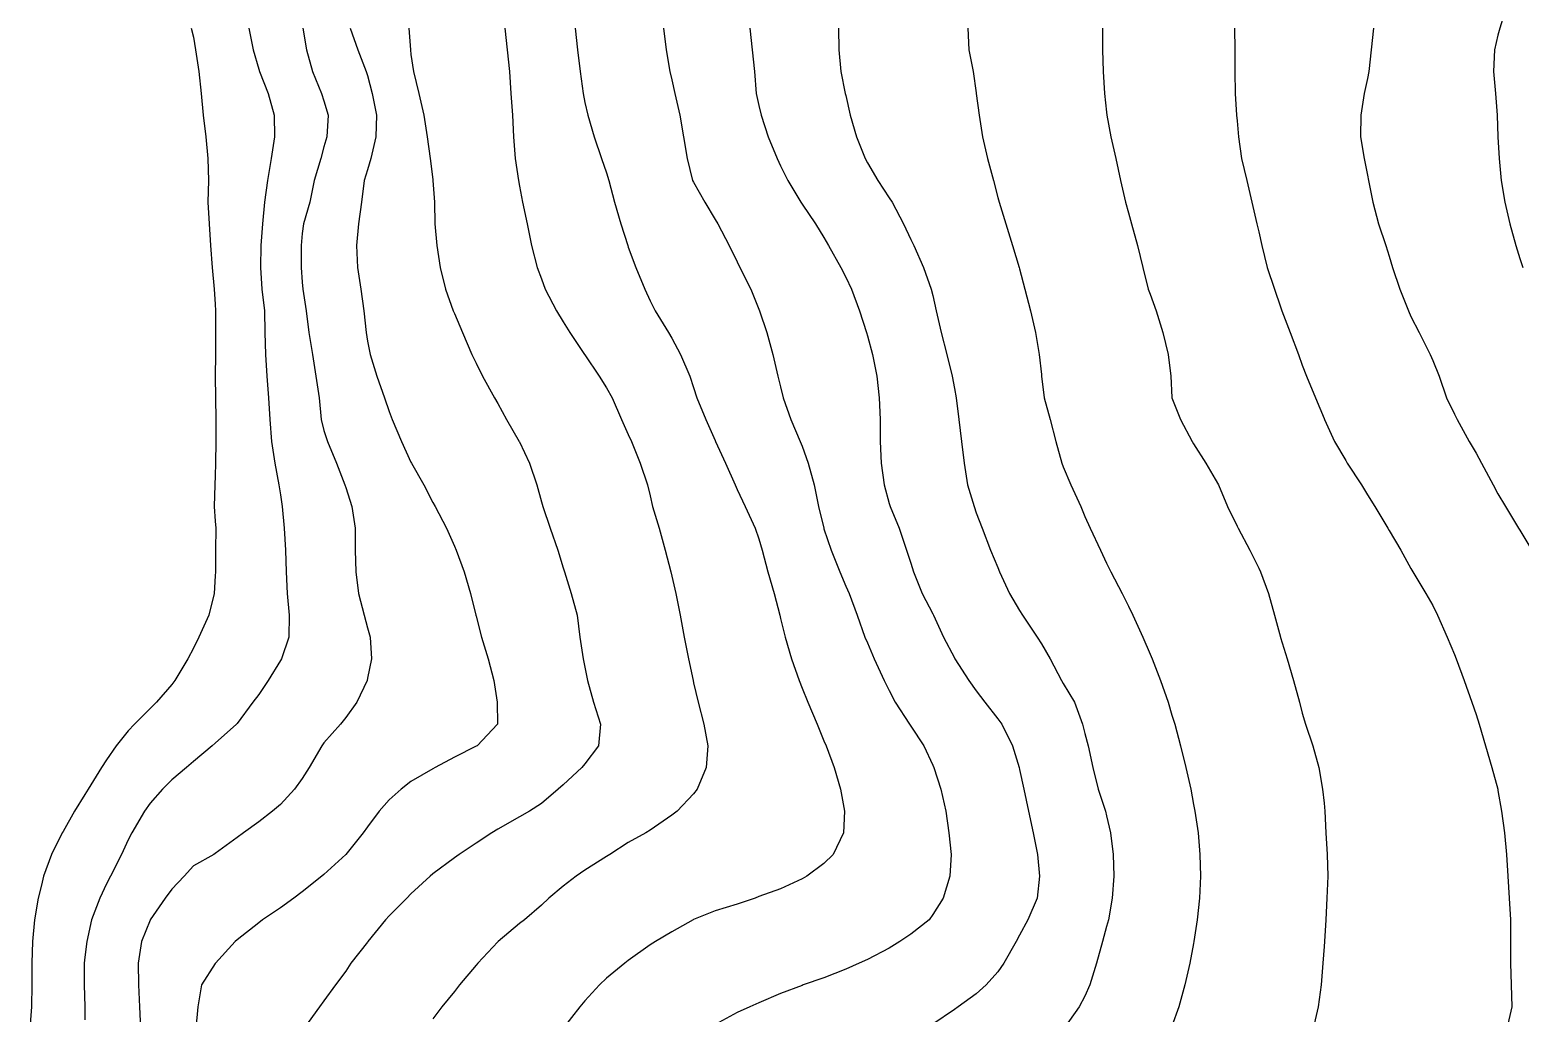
# Model space of a CAD drawing. Extents: x -729 to 771, y -779 to 721.
# Drawn here: x -191.4 to 34.1, y -13.3 to 135.4 of the extents above; entities that cross this region are included whole.
import ezdxf

# ---------------------------------------------------------------- set-up
doc = ezdxf.new("R2010")
doc.units = 0

msp = doc.modelspace()

# ---------------------------------------------------------------- linework, layer by layer
at = {"layer": 'CONTOURS'}
for points in [[(34.1505, 145.5459, 376.472), (34.0412, 145.2201, 376.472), (33.0702, 142.2564, 376.472), (32.0522, 138.967, 376.472), (31.0599, 135.6775, 376.472), (30.7518, 134.6321, 376.472), (30.2076, 132.388, 376.472), (30.0566, 129.0985, 376.472), (30.3937, 125.8091, 376.472), (30.6426, 122.5196, 376.472), (30.7518, 119.2508, 376.472), (30.7525, 119.2301, 376.472), (30.9476, 115.9407, 376.472), (31.2598, 112.6512, 376.472), (31.7868, 109.3617, 376.472), (32.5426, 106.0722, 376.472), (33.4607, 102.7828, 376.472), (34.0412, 100.8472, 376.472), (34.4962, 99.4933, 376.472)], [(-166.9771, 135.6775, 236.472), (-166.6167, 134.3354, 236.472), (-166.3209, 132.388, 236.472), (-165.8344, 129.0985, 236.472), (-165.443, 125.8091, 236.472), (-165.1567, 122.5196, 236.472), (-164.763, 119.2301, 236.472), (-164.4526, 115.9407, 236.472), (-164.3638, 112.6512, 236.472), (-164.4327, 109.3617, 236.472), (-164.2626, 106.0722, 236.472), (-164.0621, 102.7828, 236.472), (-163.8083, 99.4933, 236.472), (-163.5044, 96.2038, 236.472), (-163.3272, 93.923, 236.472), (-163.2766, 92.9143, 236.472), (-163.2829, 89.6249, 236.472), (-163.3144, 86.3354, 236.472), (-163.3183, 83.0459, 236.472), (-163.2853, 79.7564, 236.472), (-163.2524, 76.467, 236.472), (-163.2573, 73.1775, 236.472), (-163.277, 69.888, 236.472), (-163.3272, 67.9644, 236.472), (-163.3701, 66.5985, 236.472), (-163.4788, 63.3091, 236.472), (-163.3272, 61.1126, 236.472), (-163.2501, 60.0196, 236.472), (-163.2819, 56.7301, 236.472), (-163.2897, 53.4407, 236.472), (-163.3272, 52.832, 236.472), (-163.519, 50.1512, 236.472), (-164.3045, 46.8617, 236.472), (-165.7978, 43.5722, 236.472), (-166.6167, 41.8693, 236.472), (-167.464, 40.2828, 236.472), (-169.4438, 36.9933, 236.472), (-169.9061, 36.4059, 236.472), (-172.2234, 33.7038, 236.472), (-173.1956, 32.7818, 236.472), (-175.5263, 30.4143, 236.472), (-176.4851, 29.3915, 236.472), (-178.3366, 27.1249, 236.472), (-179.7745, 25.0108, 236.472), (-180.5403, 23.8354, 236.472), (-182.5671, 20.5459, 236.472), (-183.064, 19.748, 236.472), (-184.6491, 17.2564, 236.472), (-186.3535, 14.1812, 236.472), (-186.4789, 13.967, 236.472), (-188.0861, 10.6775, 236.472), (-189.296, 7.388, 236.472), (-189.643, 6.0547, 236.472), (-190.1489, 4.0985, 236.472), (-190.6793, 0.8091, 236.472), (-190.9756, -2.4804, 236.472), (-191.0586, -5.7699, 236.472), (-191.0734, -9.0593, 236.472), (-191.1576, -12.3488, 236.472), (-191.3892, -15.6383, 236.472)], [(-158.2643, 135.6775, 246.472), (-157.6021, 132.388, 246.472), (-156.7482, 129.4567, 246.472), (-156.6478, 129.0985, 246.472), (-155.3333, 125.8091, 246.472), (-154.402, 122.5196, 246.472), (-154.3711, 119.2301, 246.472), (-154.8494, 115.9407, 246.472), (-155.4452, 112.6512, 246.472), (-155.8789, 109.3617, 246.472), (-156.1618, 106.0722, 246.472), (-156.4105, 102.7828, 246.472), (-156.4731, 99.4933, 246.472), (-156.2873, 96.2038, 246.472), (-155.8985, 92.9143, 246.472), (-155.8403, 89.6249, 246.472), (-155.7337, 86.3354, 246.472), (-155.5374, 83.0459, 246.472), (-155.2661, 79.7564, 246.472), (-155.0525, 76.467, 246.472), (-154.8379, 73.1775, 246.472), (-154.3291, 69.888, 246.472), (-153.6887, 66.5985, 246.472), (-153.4588, 65.0818, 246.472), (-153.1861, 63.3091, 246.472), (-152.9069, 60.0196, 246.472), (-152.7058, 56.7301, 246.472), (-152.6073, 53.4407, 246.472), (-152.4448, 50.1512, 246.472), (-152.1519, 46.8617, 246.472), (-152.218, 43.5722, 246.472), (-153.3271, 40.2828, 246.472), (-153.4588, 40.0276, 246.472), (-155.3168, 36.9933, 246.472), (-156.7482, 34.8988, 246.472), (-157.6203, 33.7038, 246.472), (-160.0377, 30.4989, 246.472), (-160.1085, 30.4143, 246.472), (-163.3272, 27.5342, 246.472), (-163.7968, 27.1249, 246.472), (-166.6167, 24.7496, 246.472), (-167.6714, 23.8354, 246.472), (-169.9061, 21.9914, 246.472), (-171.3292, 20.5459, 246.472), (-173.1956, 18.4438, 246.472), (-174.0301, 17.2564, 246.472), (-175.964, 13.967, 246.472), (-176.4851, 12.8742, 246.472), (-177.5366, 10.6775, 246.472), (-179.1906, 7.388, 246.472), (-179.7745, 6.2364, 246.472), (-180.8089, 4.0985, 246.472), (-182.0462, 0.8091, 246.472), (-182.7476, -2.4804, 246.472), (-183.064, -4.857, 246.472), (-183.1736, -5.7699, 246.472), (-183.1481, -9.0593, 246.472), (-183.0829, -12.3488, 246.472), (-183.064, -14.3512, 246.472)], [(-150.0972, 135.6775, 256.472), (-149.5139, 132.388, 256.472), (-148.6397, 129.0985, 256.472), (-147.2285, 125.8091, 256.472), (-146.8798, 124.7041, 256.472), (-146.2316, 122.5196, 256.472), (-146.4638, 119.2301, 256.472), (-146.8798, 117.7287, 256.472), (-147.3545, 115.9407, 256.472), (-148.3601, 112.6512, 256.472), (-149.0327, 109.3617, 256.472), (-149.9977, 106.0722, 256.472), (-150.1693, 104.639, 256.472), (-150.3508, 102.7828, 256.472), (-150.3304, 99.4933, 256.472), (-150.1693, 97.2798, 256.472), (-150.0589, 96.2038, 256.472), (-149.5908, 92.9143, 256.472), (-149.1469, 89.6249, 256.472), (-148.6365, 86.3354, 256.472), (-148.0993, 83.0459, 256.472), (-147.609, 79.7564, 256.472), (-147.3149, 76.467, 256.472), (-146.8798, 74.8132, 256.472), (-146.327, 73.1775, 256.472), (-144.9893, 69.888, 256.472), (-143.7206, 66.5985, 256.472), (-143.5903, 66.1717, 256.472), (-142.6821, 63.3091, 256.472), (-142.1748, 60.0196, 256.472), (-142.1776, 56.7301, 256.472), (-142.0738, 53.4407, 256.472), (-141.6338, 50.1512, 256.472), (-140.7822, 46.8617, 256.472), (-140.3009, 44.9726, 256.472), (-139.8945, 43.5722, 256.472), (-139.6894, 40.2828, 256.472), (-140.3009, 37.3388, 256.472), (-140.3688, 36.9933, 256.472), (-141.9162, 33.7038, 256.472), (-143.5903, 31.4199, 256.472), (-144.4023, 30.4143, 256.472), (-146.8798, 27.5619, 256.472), (-147.1864, 27.1249, 256.472), (-149.1251, 23.8354, 256.472), (-150.1693, 22.1633, 256.472), (-151.3504, 20.5459, 256.472), (-153.4588, 18.2466, 256.472), (-154.6537, 17.2564, 256.472), (-156.7482, 15.6154, 256.472), (-159.0706, 13.967, 256.472), (-160.0377, 13.2476, 256.472), (-163.3272, 10.8311, 256.472), (-163.554, 10.6775, 256.472), (-166.6167, 8.9438, 256.472), (-168.0475, 7.388, 256.472), (-169.9061, 5.4439, 256.472), (-170.897, 4.0985, 256.472), (-173.1562, 0.8091, 256.472), (-173.1956, 0.732, 256.472), (-174.4769, -2.4804, 256.472), (-174.9885, -5.7699, 256.472), (-174.9679, -9.0593, 256.472), (-174.8077, -12.3488, 256.472), (-174.6621, -15.6383, 256.472)], [(-142.9234, 135.6775, 266.472), (-141.7406, 132.388, 266.472), (-140.4841, 129.0985, 266.472), (-140.3009, 128.5283, 266.472), (-139.5637, 125.8091, 266.472), (-138.9281, 122.5196, 266.472), (-139.0182, 119.2301, 266.472), (-139.765, 115.9407, 266.472), (-140.3009, 114.2244, 266.472), (-140.7824, 112.6512, 266.472), (-141.1842, 109.3617, 266.472), (-141.6329, 106.0722, 266.472), (-141.9476, 102.7828, 266.472), (-141.8006, 99.4933, 266.472), (-141.292, 96.2038, 266.472), (-140.8509, 92.9143, 266.472), (-140.514, 89.6249, 266.472), (-140.3009, 88.319, 266.472), (-139.8773, 86.3354, 266.472), (-138.8917, 83.0459, 266.472), (-137.7329, 79.7564, 266.472), (-137.0114, 77.6871, 266.472), (-136.5678, 76.467, 266.472), (-135.1512, 73.1775, 266.472), (-133.7219, 70.0472, 266.472), (-133.6338, 69.888, 266.472), (-131.7817, 66.5985, 266.472), (-130.4324, 63.934, 266.472), (-130.0571, 63.3091, 266.472), (-128.3423, 60.0196, 266.472), (-127.143, 57.3284, 266.472), (-126.8855, 56.7301, 266.472), (-125.6614, 53.4407, 266.472), (-124.7024, 50.1512, 266.472), (-123.8926, 46.8617, 266.472), (-123.8535, 46.7235, 266.472), (-123.026, 43.5722, 266.472), (-122.0171, 40.2828, 266.472), (-121.1762, 36.9933, 266.472), (-120.6546, 33.7038, 266.472), (-120.6092, 30.4143, 266.472), (-123.7197, 27.1249, 266.472), (-123.8535, 27.0434, 266.472), (-127.143, 25.4178, 266.472), (-130.0511, 23.8354, 266.472), (-130.4324, 23.6224, 266.472), (-133.7219, 21.74, 266.472), (-135.2169, 20.5459, 266.472), (-137.0114, 18.9413, 266.472), (-138.5356, 17.2564, 266.472), (-140.3009, 14.8781, 266.472), (-140.9594, 13.967, 266.472), (-143.5775, 10.6775, 266.472), (-143.5903, 10.6639, 266.472), (-146.8798, 7.6749, 266.472), (-147.2274, 7.388, 266.472), (-150.1693, 5.0515, 266.472), (-151.4611, 4.0985, 266.472), (-153.4588, 2.604, 266.472), (-156.1581, 0.8091, 266.472), (-156.7482, 0.3465, 266.472), (-160.0377, -2.2458, 266.472), (-160.3125, -2.4804, 266.472), (-163.3033, -5.7699, 266.472), (-163.3272, -5.8011, 266.472), (-165.3932, -9.0593, 266.472), (-165.976, -12.3488, 266.472), (-166.2637, -15.6383, 266.472)], [(-134.0298, 135.6775, 276.472), (-133.7993, 132.388, 276.472), (-133.7219, 131.6893, 276.472), (-133.3411, 129.0985, 276.472), (-132.5231, 125.8091, 276.472), (-131.7668, 122.5196, 276.472), (-131.2415, 119.2301, 276.472), (-130.8116, 115.9407, 276.472), (-130.4324, 112.7839, 276.472), (-130.4139, 112.6512, 276.472), (-130.1493, 109.3617, 276.472), (-130.0843, 106.0722, 276.472), (-129.798, 102.7828, 276.472), (-129.2731, 99.4933, 276.472), (-128.5089, 96.2038, 276.472), (-127.3061, 92.9143, 276.472), (-127.143, 92.5099, 276.472), (-125.9286, 89.6249, 276.472), (-124.4828, 86.3354, 276.472), (-123.8535, 84.9989, 276.472), (-122.889, 83.0459, 276.472), (-121.0716, 79.7564, 276.472), (-120.564, 78.8831, 276.472), (-119.2583, 76.467, 276.472), (-117.3277, 73.1775, 276.472), (-117.2745, 73.0833, 276.472), (-115.7987, 69.888, 276.472), (-114.6807, 66.5985, 276.472), (-113.9851, 64.0086, 276.472), (-113.7885, 63.3091, 276.472), (-112.6396, 60.0196, 276.472), (-111.5177, 56.7301, 276.472), (-110.6956, 54.0526, 276.472), (-110.4884, 53.4407, 276.472), (-109.484, 50.1512, 276.472), (-108.5826, 46.8617, 276.472), (-108.1618, 43.5722, 276.472), (-107.6714, 40.2828, 276.472), (-107.4061, 39.0126, 276.472), (-106.9936, 36.9933, 276.472), (-106.1184, 33.7038, 276.472), (-105.0621, 30.4143, 276.472), (-105.3617, 27.1249, 276.472), (-107.4061, 24.374, 276.472), (-107.844, 23.8354, 276.472), (-110.6956, 21.2414, 276.472), (-111.4622, 20.5459, 276.472), (-113.9851, 18.4193, 276.472), (-115.7648, 17.2564, 276.472), (-117.2745, 16.386, 276.472), (-120.564, 14.5281, 276.472), (-121.4626, 13.967, 276.472), (-123.8535, 12.3974, 276.472), (-126.4248, 10.6775, 276.472), (-127.143, 10.1647, 276.472), (-130.4324, 7.7525, 276.472), (-130.8289, 7.388, 276.472), (-133.7219, 4.7186, 276.472), (-134.3365, 4.0985, 276.472), (-137.0114, 1.4106, 276.472), (-137.588, 0.8091, 276.472), (-140.239, -2.4804, 276.472), (-140.3009, -2.5613, 276.472), (-142.8132, -5.7699, 276.472), (-143.5903, -6.9539, 276.472), (-145.1517, -9.0593, 276.472), (-146.8798, -11.4488, 276.472), (-147.5373, -12.3488, 276.472), (-149.9031, -15.6383, 276.472)], [(-119.4972, 135.6775, 286.472), (-119.1664, 132.388, 286.472), (-118.7938, 129.0985, 286.472), (-118.5918, 125.8091, 286.472), (-118.3775, 122.5196, 286.472), (-118.2174, 119.2301, 286.472), (-117.9397, 115.9407, 286.472), (-117.4318, 112.6512, 286.472), (-117.2745, 111.793, 286.472), (-116.8269, 109.3617, 286.472), (-116.1278, 106.0722, 286.472), (-115.4536, 102.7828, 286.472), (-114.6118, 99.4933, 286.472), (-113.9851, 97.7578, 286.472), (-113.4149, 96.2038, 286.472), (-111.6832, 92.9143, 286.472), (-110.6956, 91.2571, 286.472), (-109.6749, 89.6249, 286.472), (-107.4508, 86.3354, 286.472), (-107.4061, 86.2703, 286.472), (-105.2362, 83.0459, 286.472), (-104.1167, 81.2946, 286.472), (-103.2494, 79.7564, 286.472), (-101.8467, 76.467, 286.472), (-100.8272, 74.2273, 286.472), (-100.3714, 73.1775, 286.472), (-99.0428, 69.888, 286.472), (-97.9444, 66.5985, 286.472), (-97.5377, 64.9291, 286.472), (-97.1527, 63.3091, 286.472), (-96.1763, 60.0196, 286.472), (-95.2713, 56.7301, 286.472), (-94.4011, 53.4407, 286.472), (-94.2482, 52.787, 286.472), (-93.6407, 50.1512, 286.472), (-92.977, 46.8617, 286.472), (-92.3773, 43.5722, 286.472), (-91.7226, 40.2828, 286.472), (-91.0371, 36.9933, 286.472), (-90.9588, 36.6531, 286.472), (-90.2686, 33.7038, 286.472), (-89.3903, 30.4143, 286.472), (-88.7834, 27.1249, 286.472), (-89.0328, 23.8354, 286.472), (-90.4137, 20.5459, 286.472), (-90.9588, 19.8573, 286.472), (-93.4566, 17.2564, 286.472), (-94.2482, 16.6244, 286.472), (-97.5377, 14.3601, 286.472), (-98.1862, 13.967, 286.472), (-100.8272, 12.4817, 286.472), (-103.6325, 10.6775, 286.472), (-104.1167, 10.4029, 286.472), (-107.4061, 8.291, 286.472), (-108.7314, 7.388, 286.472), (-110.6956, 5.9106, 286.472), (-112.8514, 4.0985, 286.472), (-113.9851, 3.0343, 286.472), (-116.5545, 0.8091, 286.472), (-117.2745, 0.2549, 286.472), (-120.5291, -2.4804, 286.472), (-120.564, -2.5143, 286.472), (-123.6145, -5.7699, 286.472), (-123.8535, -6.0598, 286.472), (-126.36, -9.0593, 286.472), (-127.143, -10.0394, 286.472), (-129.0448, -12.3488, 286.472), (-130.4324, -14.1837, 286.472)], [(-108.8591, 135.6775, 296.472), (-108.5019, 132.388, 296.472), (-108.0927, 129.0985, 296.472), (-107.6508, 125.8091, 296.472), (-107.4061, 124.4413, 296.472), (-106.9537, 122.5196, 296.472), (-106.0081, 119.2301, 296.472), (-104.8814, 115.9407, 296.472), (-104.1167, 113.8038, 296.472), (-103.7602, 112.6512, 296.472), (-102.9206, 109.3617, 296.472), (-101.9761, 106.0722, 296.472), (-100.9124, 102.7828, 296.472), (-100.8272, 102.5312, 296.472), (-99.699, 99.4933, 296.472), (-98.3527, 96.2038, 296.472), (-97.5377, 94.4257, 296.472), (-96.7812, 92.9143, 296.472), (-94.7471, 89.6249, 296.472), (-94.2482, 88.7868, 296.472), (-92.9444, 86.3354, 296.472), (-91.542, 83.0459, 296.472), (-90.9588, 81.319, 296.472), (-90.4569, 79.7564, 296.472), (-89.0887, 76.467, 296.472), (-87.6693, 73.2987, 296.472), (-87.617, 73.1775, 296.472), (-86.1454, 69.888, 296.472), (-84.6785, 66.5985, 296.472), (-84.3798, 65.8963, 296.472), (-83.1424, 63.3091, 296.472), (-81.6508, 60.0196, 296.472), (-81.0903, 58.4147, 296.472), (-80.5895, 56.7301, 296.472), (-79.7146, 53.4407, 296.472), (-78.7663, 50.1512, 296.472), (-77.9274, 46.8617, 296.472), (-77.8009, 46.3989, 296.472), (-77.0791, 43.5722, 296.472), (-76.147, 40.2828, 296.472), (-74.9785, 36.9933, 296.472), (-74.5114, 35.8324, 296.472), (-73.642, 33.7038, 296.472), (-72.2448, 30.4143, 296.472), (-71.2219, 27.8838, 296.472), (-70.8881, 27.1249, 296.472), (-69.6695, 23.8354, 296.472), (-68.7131, 20.5459, 296.472), (-68.1436, 17.2564, 296.472), (-68.2645, 13.967, 296.472), (-69.852, 10.6775, 296.472), (-71.2219, 9.3151, 296.472), (-73.8226, 7.388, 296.472), (-74.5114, 7.0099, 296.472), (-77.8009, 5.4871, 296.472), (-81.0903, 4.3165, 296.472), (-81.6564, 4.0985, 296.472), (-84.3798, 3.1778, 296.472), (-87.6693, 2.1656, 296.472), (-90.9588, 0.8381, 296.472), (-91.0173, 0.8091, 296.472), (-94.2482, -1.0242, 296.472), (-96.7349, -2.4804, 296.472), (-97.5377, -2.9619, 296.472), (-100.8272, -5.3671, 296.472), (-101.3419, -5.7699, 296.472), (-104.1167, -8.023, 296.472), (-105.1872, -9.0593, 296.472), (-107.4061, -11.4476, 296.472), (-108.1816, -12.3488, 296.472), (-110.6956, -15.6147, 296.472)], [(-95.5288, 135.6775, 306.472), (-95.1038, 132.388, 306.472), (-94.5286, 129.0985, 306.472), (-94.2482, 127.8476, 306.472), (-93.802, 125.8091, 306.472), (-93.0477, 122.5196, 306.472), (-92.4661, 119.2301, 306.472), (-91.9079, 115.9407, 306.472), (-91.0983, 112.6512, 306.472), (-90.9588, 112.3772, 306.472), (-89.2474, 109.3617, 306.472), (-87.6693, 106.7451, 306.472), (-87.2928, 106.0722, 306.472), (-85.5656, 102.7828, 306.472), (-84.3798, 100.3335, 306.472), (-83.9401, 99.4933, 306.472), (-82.3044, 96.2038, 306.472), (-81.0903, 93.1918, 306.472), (-80.9701, 92.9143, 306.472), (-79.8765, 89.6249, 306.472), (-78.9605, 86.3354, 306.472), (-78.1887, 83.0459, 306.472), (-77.8009, 81.4252, 306.472), (-77.3919, 79.7564, 306.472), (-76.2254, 76.467, 306.472), (-74.8249, 73.1775, 306.472), (-74.5114, 72.4369, 306.472), (-73.6196, 69.888, 306.472), (-72.7231, 66.5985, 306.472), (-72.0617, 63.3091, 306.472), (-71.2383, 60.0196, 306.472), (-71.2219, 59.9667, 306.472), (-70.1442, 56.7301, 306.472), (-68.8108, 53.4407, 306.472), (-67.9324, 51.268, 306.472), (-67.425, 50.1512, 306.472), (-66.2043, 46.8617, 306.472), (-65.0514, 43.5722, 306.472), (-64.643, 42.6756, 306.472), (-63.6189, 40.2828, 306.472), (-62.1216, 36.9933, 306.472), (-61.3535, 35.4709, 306.472), (-60.4452, 33.7038, 306.472), (-58.2655, 30.4143, 306.472), (-58.064, 30.1072, 306.472), (-56.1351, 27.1249, 306.472), (-54.7745, 24.2103, 306.472), (-54.6002, 23.8354, 306.472), (-53.5527, 20.5459, 306.472), (-52.8054, 17.2564, 306.472), (-52.3084, 13.967, 306.472), (-51.9819, 10.6775, 306.472), (-52.1748, 7.388, 306.472), (-53.1983, 4.0985, 306.472), (-54.7745, 1.5914, 306.472), (-55.3278, 0.8091, 306.472), (-58.064, -1.3896, 306.472), (-59.7597, -2.4804, 306.472), (-61.3535, -3.4794, 306.472), (-64.643, -5.2096, 306.472), (-65.8786, -5.7699, 306.472), (-67.9324, -6.6843, 306.472), (-71.2219, -7.9677, 306.472), (-74.3572, -9.0593, 306.472), (-74.5114, -9.1121, 306.472), (-77.8009, -10.3366, 306.472), (-81.0903, -11.7412, 306.472), (-82.4361, -12.3488, 306.472), (-84.3798, -13.2407, 306.472), (-87.6693, -15.0592, 306.472)], [(-82.4571, 135.6775, 316.472), (-82.0651, 132.388, 316.472), (-81.7565, 129.0985, 316.472), (-81.4639, 125.8091, 316.472), (-81.0903, 123.9877, 316.472), (-80.7491, 122.5196, 316.472), (-79.6609, 119.2301, 316.472), (-78.3147, 115.9407, 316.472), (-77.8009, 114.842, 316.472), (-76.7177, 112.6512, 316.472), (-74.7014, 109.3617, 316.472), (-74.5114, 109.0747, 316.472), (-72.5256, 106.0722, 316.472), (-71.2219, 104.0127, 316.472), (-70.5245, 102.7828, 316.472), (-68.6965, 99.4933, 316.472), (-67.9324, 98.0098, 316.472), (-67.0527, 96.2038, 316.472), (-65.8715, 92.9143, 316.472), (-64.7805, 89.6249, 316.472), (-64.643, 89.1399, 316.472), (-63.8684, 86.3354, 316.472), (-63.2486, 83.0459, 316.472), (-62.8899, 79.7564, 316.472), (-62.7402, 76.467, 316.472), (-62.7126, 73.1775, 316.472), (-62.5665, 69.888, 316.472), (-62.1231, 66.5985, 316.472), (-61.3535, 63.7752, 316.472), (-61.2157, 63.3091, 316.472), (-59.8632, 60.0196, 316.472), (-58.7291, 56.7301, 316.472), (-58.064, 54.7639, 316.472), (-57.6571, 53.4407, 316.472), (-56.3714, 50.1512, 316.472), (-54.7745, 47.0806, 316.472), (-54.6541, 46.8617, 316.472), (-53.117, 43.5722, 316.472), (-51.4851, 40.4197, 316.472), (-51.4, 40.2828, 316.472), (-49.2887, 36.9933, 316.472), (-48.1956, 35.4609, 316.472), (-46.9033, 33.7038, 316.472), (-44.9061, 31.2272, 316.472), (-44.3107, 30.4143, 316.472), (-42.7034, 27.1249, 316.472), (-41.6872, 23.8354, 316.472), (-41.6167, 23.5278, 316.472), (-40.9913, 20.5459, 316.472), (-40.2779, 17.2564, 316.472), (-39.5709, 13.967, 316.472), (-38.9247, 10.6775, 316.472), (-38.6101, 7.388, 316.472), (-38.9687, 4.0985, 316.472), (-40.396, 0.8091, 316.472), (-41.6167, -1.5262, 316.472), (-42.1355, -2.4804, 316.472), (-44.0035, -5.7699, 316.472), (-44.9061, -7.0538, 316.472), (-46.6787, -9.0593, 316.472), (-48.1956, -10.4163, 316.472), (-50.9106, -12.3488, 316.472), (-51.4851, -12.7873, 316.472), (-54.7745, -14.9963, 316.472)], [(-69.0458, 135.6775, 326.472), (-68.965, 132.388, 326.472), (-68.6565, 129.0985, 326.472), (-68, 125.8091, 326.472), (-67.9324, 125.5043, 326.472), (-67.2593, 122.5196, 326.472), (-66.3056, 119.2301, 326.472), (-64.9804, 115.9407, 326.472), (-64.643, 115.3138, 326.472), (-63.0642, 112.6512, 326.472), (-61.3535, 110.0135, 326.472), (-60.9213, 109.3617, 326.472), (-59.172, 106.0722, 326.472), (-58.064, 103.7235, 326.472), (-57.6496, 102.7828, 326.472), (-56.1854, 99.4933, 326.472), (-55.0139, 96.2038, 326.472), (-54.7745, 95.2377, 326.472), (-54.2548, 92.9143, 326.472), (-53.5053, 89.6249, 326.472), (-52.6573, 86.3354, 326.472), (-51.8087, 83.0459, 326.472), (-51.4851, 81.1479, 326.472), (-51.2151, 79.7564, 326.472), (-50.8403, 76.467, 326.472), (-50.4408, 73.1775, 326.472), (-50.0244, 69.888, 326.472), (-49.4968, 66.5985, 326.472), (-48.4956, 63.3091, 326.472), (-48.1956, 62.3877, 326.472), (-47.2953, 60.0196, 326.472), (-46.0317, 56.7301, 326.472), (-44.9061, 54.0785, 326.472), (-44.6425, 53.4407, 326.472), (-43.1463, 50.1512, 326.472), (-41.6167, 47.6129, 326.472), (-41.1883, 46.8617, 326.472), (-38.9727, 43.5722, 326.472), (-38.3272, 42.5608, 326.472), (-37.0218, 40.2828, 326.472), (-35.2839, 36.9933, 326.472), (-35.0377, 36.5469, 326.472), (-33.3088, 33.7038, 326.472), (-32.1025, 30.4143, 326.472), (-31.7482, 29.0017, 326.472), (-31.2658, 27.1249, 326.472), (-30.5367, 23.8354, 326.472), (-29.714, 20.5459, 326.472), (-28.645, 17.2564, 326.472), (-28.4588, 16.5249, 326.472), (-27.8835, 13.967, 326.472), (-27.4463, 10.6775, 326.472), (-27.3513, 7.388, 326.472), (-27.5976, 4.0985, 326.472), (-28.1819, 0.8091, 326.472), (-28.4588, -0.2056, 326.472), (-29.075, -2.4804, 326.472), (-29.9737, -5.7699, 326.472), (-31.0194, -9.0593, 326.472), (-31.7482, -10.7697, 326.472), (-32.6351, -12.3488, 326.472), (-34.9536, -15.6383, 326.472)], [(-49.4746, 135.6775, 336.472), (-49.3248, 132.388, 336.472), (-48.6513, 129.0985, 336.472), (-48.1956, 125.9198, 336.472), (-48.1805, 125.8091, 336.472), (-47.7606, 122.5196, 336.472), (-47.2316, 119.2301, 336.472), (-46.496, 115.9407, 336.472), (-45.5796, 112.6512, 336.472), (-44.9061, 110.0645, 336.472), (-44.7149, 109.3617, 336.472), (-43.7157, 106.0722, 336.472), (-42.6914, 102.7828, 336.472), (-41.6779, 99.4933, 336.472), (-41.6167, 99.2569, 336.472), (-40.812, 96.2038, 336.472), (-39.958, 92.9143, 336.472), (-39.2222, 89.6249, 336.472), (-38.6736, 86.3354, 336.472), (-38.3272, 83.3087, 336.472), (-38.2966, 83.0459, 336.472), (-37.9167, 79.7564, 336.472), (-36.9953, 76.467, 336.472), (-36.1457, 73.1775, 336.472), (-35.2351, 69.888, 336.472), (-35.0377, 69.3122, 336.472), (-33.867, 66.5985, 336.472), (-32.3389, 63.3091, 336.472), (-31.7482, 61.8223, 336.472), (-30.9394, 60.0196, 336.472), (-29.408, 56.7301, 336.472), (-28.4588, 54.7458, 336.472), (-27.838, 53.4407, 336.472), (-26.1117, 50.1512, 336.472), (-25.1693, 48.2667, 336.472), (-24.5028, 46.8617, 336.472), (-22.9586, 43.5722, 336.472), (-21.8798, 41.009, 336.472), (-21.5876, 40.2828, 336.472), (-20.3277, 36.9933, 336.472), (-19.1511, 33.7038, 336.472), (-18.5903, 31.7785, 336.472), (-18.129, 30.4143, 336.472), (-17.2565, 27.1249, 336.472), (-16.487, 23.8354, 336.472), (-15.7277, 20.5459, 336.472), (-15.3009, 18.2573, 336.472), (-15.1176, 17.2564, 336.472), (-14.6047, 13.967, 336.472), (-14.3304, 10.6775, 336.472), (-14.2622, 7.388, 336.472), (-14.3867, 4.0985, 336.472), (-14.7823, 0.8091, 336.472), (-15.2487, -2.4804, 336.472), (-15.3009, -2.7763, 336.472), (-15.866, -5.7699, 336.472), (-16.6247, -9.0593, 336.472), (-17.5341, -12.3488, 336.472), (-18.5903, -15.3101, 336.472)], [(-29.1047, 135.6775, 346.472), (-29.0882, 132.388, 346.472), (-28.9952, 129.0985, 346.472), (-28.7682, 125.8091, 346.472), (-28.4588, 122.9926, 346.472), (-28.406, 122.5196, 346.472), (-27.8302, 119.2301, 346.472), (-27.0578, 115.9407, 346.472), (-26.3365, 112.6512, 346.472), (-25.62, 109.3617, 346.472), (-25.1693, 107.7394, 346.472), (-24.6992, 106.0722, 346.472), (-23.7738, 102.7828, 346.472), (-22.9988, 99.4933, 346.472), (-22.1661, 96.2038, 346.472), (-21.8798, 95.4588, 346.472), (-20.9833, 92.9143, 346.472), (-19.9515, 89.6249, 346.472), (-19.1609, 86.3354, 346.472), (-18.7519, 83.0459, 346.472), (-18.5903, 79.8233, 346.472), (-18.5855, 79.7564, 346.472), (-17.2891, 76.467, 346.472), (-15.5241, 73.1775, 346.472), (-15.3009, 72.8069, 346.472), (-13.461, 69.888, 346.472), (-12.0114, 67.4405, 346.472), (-11.5494, 66.5985, 346.472), (-10.1844, 63.3091, 346.472), (-8.7219, 60.3508, 346.472), (-8.5484, 60.0196, 346.472), (-6.7756, 56.7301, 346.472), (-5.4324, 53.9698, 346.472), (-5.1764, 53.4407, 346.472), (-3.9806, 50.1512, 346.472), (-3.0664, 46.8617, 346.472), (-2.1682, 43.5722, 346.472), (-2.143, 43.485, 346.472), (-1.1339, 40.2828, 346.472), (-0.1767, 36.9933, 346.472), (0.7106, 33.7038, 346.472), (1.1465, 32.0598, 346.472), (1.6444, 30.4143, 346.472), (2.745, 27.1249, 346.472), (3.6345, 23.8354, 346.472), (4.2115, 20.5459, 346.472), (4.436, 18.4362, 346.472), (4.5563, 17.2564, 346.472), (4.6869, 13.967, 346.472), (4.9056, 10.6775, 346.472), (5.0169, 7.388, 346.472), (4.8868, 4.0985, 346.472), (4.7143, 0.8091, 346.472), (4.4912, -2.4804, 346.472), (4.436, -3.2277, 346.472), (4.2669, -5.7699, 346.472), (3.9872, -9.0593, 346.472), (3.5605, -12.3488, 346.472), (2.7979, -15.6383, 346.472)], [(-9.1062, 135.6775, 356.472), (-9.0736, 132.388, 356.472), (-9.069, 129.0985, 356.472), (-8.9909, 125.8091, 356.472), (-8.8049, 122.5196, 356.472), (-8.7219, 121.6509, 356.472), (-8.5183, 119.2301, 356.472), (-8.0722, 115.9407, 356.472), (-7.2607, 112.6512, 356.472), (-6.4753, 109.3617, 356.472), (-5.7191, 106.0722, 356.472), (-5.4324, 104.8722, 356.472), (-4.9711, 102.7828, 356.472), (-4.1763, 99.4933, 356.472), (-3.0651, 96.2038, 356.472), (-2.143, 93.5443, 356.472), (-1.9253, 92.9143, 356.472), (-0.6695, 89.6249, 356.472), (0.562, 86.3354, 356.472), (1.1465, 84.687, 356.472), (1.7972, 83.0459, 356.472), (3.1613, 79.7564, 356.472), (4.436, 76.6155, 356.472), (4.4923, 76.467, 356.472), (6.0438, 73.1775, 356.472), (7.7255, 70.2862, 356.472), (7.9358, 69.888, 356.472), (10.1261, 66.5985, 356.472), (11.0149, 65.1104, 356.472), (12.1008, 63.3091, 356.472), (14.1135, 60.0196, 356.472), (14.3044, 59.7067, 356.472), (16.0518, 56.7301, 356.472), (17.5939, 53.9573, 356.472), (17.8829, 53.4407, 356.472), (19.8588, 50.1512, 356.472), (20.8833, 48.3295, 356.472), (21.6212, 46.8617, 356.472), (23.0487, 43.5722, 356.472), (24.1728, 40.9224, 356.472), (24.4135, 40.2828, 356.472), (25.6252, 36.9933, 356.472), (26.8092, 33.7038, 356.472), (27.4623, 31.8472, 356.472), (27.9248, 30.4143, 356.472), (28.8894, 27.1249, 356.472), (29.8181, 23.8354, 356.472), (30.7158, 20.5459, 356.472), (30.7518, 20.3566, 356.472), (31.2915, 17.2564, 356.472), (31.7221, 13.967, 356.472), (32.0302, 10.6775, 356.472), (32.2254, 7.388, 356.472), (32.4332, 4.0985, 356.472), (32.6707, 0.8091, 356.472), (32.6557, -2.4804, 356.472), (32.6775, -5.7699, 356.472), (32.7748, -9.0593, 356.472), (32.8375, -12.3488, 356.472), (32.1033, -15.6383, 356.472)], [(11.9305, 135.6775, 366.472), (11.5708, 132.388, 366.472), (11.2375, 129.0985, 366.472), (11.0149, 128.0837, 366.472), (10.5232, 125.8091, 366.472), (10.0037, 122.5196, 366.472), (9.9613, 119.2301, 366.472), (10.5009, 115.9407, 366.472), (11.0149, 113.4563, 366.472), (11.148, 112.6512, 366.472), (11.8235, 109.3617, 366.472), (12.6856, 106.0722, 366.472), (13.7977, 102.7828, 366.472), (14.3044, 101.1746, 366.472), (14.7809, 99.4933, 366.472), (15.8849, 96.2038, 366.472), (17.205, 92.9143, 366.472), (17.5939, 92.0395, 366.472), (18.8483, 89.6249, 366.472), (20.5024, 86.3354, 366.472), (20.8833, 85.4131, 366.472), (21.8371, 83.0459, 366.472), (22.9725, 79.7564, 366.472), (24.1728, 77.2804, 366.472), (24.5579, 76.467, 366.472), (26.405, 73.1775, 366.472), (27.4623, 71.3669, 366.472), (28.2779, 69.888, 366.472), (30.0283, 66.5985, 366.472), (30.7518, 65.2398, 366.472), (31.9004, 63.3091, 366.472), (33.863, 60.0196, 366.472), (34.0412, 59.7274, 366.472), (35.8779, 56.7301, 366.472)]]:
    msp.add_polyline3d(points, dxfattribs=at)

doc.saveas('drawing.dxf')
